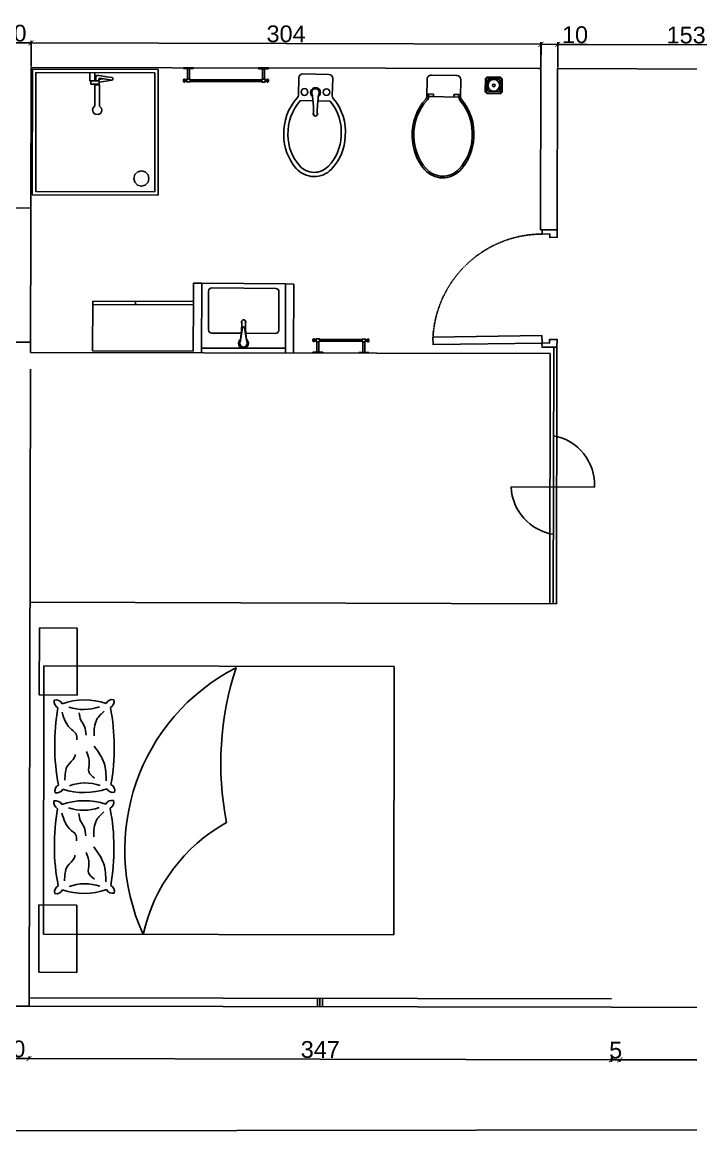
# Model space of a CAD drawing. Header units: millimetres. Extents: x 1116 to 6757, y -1736 to 5159.
# Drawn here: x 3165 to 3563, y 3823 to 4486 of the extents above; entities that cross this region are included whole.
import ezdxf

# ---------------------------------------------------------------- set-up
doc = ezdxf.new("R2010")
doc.units = ezdxf.units.MM
doc.linetypes.add('HIDDEN', pattern=[0.375, 0.25, -0.125])
for name, color, linetype in [('A-DOOR-FULL', 3, 'Continuous'), ('A-FURN', 9, 'Continuous'), ('A-GLAZ-FULL', 4, 'Continuous'), ('A-WALL-FULL-EXTR', 1, 'Continuous'), ('A-WALL-FULL-INTR', 2, 'Continuous'), ('QUOTE', 5, 'Continuous')]:
    doc.layers.add(name, color=color, linetype=linetype)
doc.styles.get("Standard").update_dxf_attribs({"font": 'arial.ttf'})
doc.dimstyles.new('ISO-25', dxfattribs={"dimtxt": 2.5, "dimasz": 2.5, "dimexe": 1.25, "dimexo": 0.625, "dimtad": 1, "dimtxsty": 'Standard', "dimcen": 2.5, "dimadec": 0, "dimazin": 0, "dimtfac": 1, "dimtmove": 0, "dimatfit": 3, "dimfxl": 1, "dimarcsym": 0})

# ---------------------------------------------------------------- blocks, each defined once
blk = doc.blocks.new('_ArchTick')
at = {"color": 0, "linetype": 'ByBlock', "const_width": 0.15}
blk.add_lwpolyline([(-0.5, -0.5), (0.5, 0.5)], dxfattribs=at)
blk = doc.blocks.new('*D4')
at = {"layer": 'Defpoints', "color": 0, "transparency": 16777216}
for p in [(3148.78, 3890.2), (4036.74, 3891.7), (4036.85, 3825.89)]:
    blk.add_point(p, dxfattribs=at)
at = {"layer": 'QUOTE', "color": 0, "lineweight": -2, "transparency": 16777216}
for p, q in [((3148.78, 3889.57), (3148.89, 3823.14)), ((4036.74, 3891.08), (4036.85, 3824.64)), ((3148.89, 3824.39), (4036.85, 3825.89))]:
    blk.add_line(p, q, dxfattribs=at)
at = {"layer": 'QUOTE', "color": 0, "lineweight": -2, "transparency": 16777216, "xscale": 3, "yscale": 3, "zscale": 3}
for p, rotation in [((3148.89, 3824.39), 180.0972276845525), ((4036.85, 3825.89), 0.09722768455243386)]:
    blk.add_blockref('_ArchTick', p, dxfattribs=dict(at, rotation=rotation))
at = {"layer": 'QUOTE', "color": 0, "transparency": 16777216, "insert": (3592.86, 3830.87), "char_height": 10, "attachment_point": 5, "rotation": 0.09723}
blk.add_mtext('888', dxfattribs=at)
blk = doc.blocks.new('*D5')
at = {"layer": 'Defpoints', "color": 0, "transparency": 16777216}
for p in [(3168.73, 3867.53), (3516.08, 3866.88), (3516.08, 3866.88)]:
    blk.add_point(p, dxfattribs=at)
at = {"layer": 'QUOTE', "color": 0, "lineweight": -2, "transparency": 16777216}
for p, q in [((3168.73, 3868.15), (3168.74, 3868.78)), ((3168.73, 3867.53), (3516.08, 3866.88)), ((3516.09, 3867.5), (3516.09, 3868.13))]:
    blk.add_line(p, q, dxfattribs=at)
at = {"layer": 'QUOTE', "color": 0, "lineweight": -2, "transparency": 16777216, "xscale": 3, "yscale": 3, "zscale": 3}
for p, rotation in [((3168.73, 3867.53), 179.8935206664113), ((3516.08, 3866.88), 359.8935206664113)]:
    blk.add_blockref('_ArchTick', p, dxfattribs=dict(at, rotation=rotation))
at = {"layer": 'QUOTE', "color": 0, "transparency": 16777216, "insert": (3342.42, 3872.94), "char_height": 10, "attachment_point": 5, "rotation": 359.89352}
blk.add_mtext('347', dxfattribs=at)
blk = doc.blocks.new('*D14')
at = {"layer": 'Defpoints', "color": 0, "transparency": 16777216}
for p in [(3148.73, 3867.56), (3148.73, 3867.56), (3168.73, 3867.53)]:
    blk.add_point(p, dxfattribs=at)
at = {"layer": 'QUOTE', "color": 0, "lineweight": -2, "transparency": 16777216}
for p, q in [((3148.73, 3868.19), (3148.74, 3868.81)), ((3168.73, 3867.53), (3148.73, 3867.56)), ((3168.73, 3868.15), (3168.74, 3868.78))]:
    blk.add_line(p, q, dxfattribs=at)
at = {"layer": 'QUOTE', "color": 0, "lineweight": -2, "transparency": 16777216, "xscale": 3, "yscale": 3, "zscale": 3}
for p, rotation in [((3148.73, 3867.56), 179.8865817669141), ((3168.73, 3867.53), 359.886581766914)]:
    blk.add_blockref('_ArchTick', p, dxfattribs=dict(at, rotation=rotation))
at = {"layer": 'QUOTE', "color": 0, "transparency": 16777216, "insert": (3158.74, 3873.28), "char_height": 10, "attachment_point": 5, "rotation": 359.88658}
blk.add_mtext('20', dxfattribs=at)
blk = doc.blocks.new('*D19')
at = {"layer": 'Defpoints', "color": 0, "transparency": 16777216}
for p in [(3516.08, 3866.88), (3521.08, 3866.87), (3521.08, 3866.87)]:
    blk.add_point(p, dxfattribs=at)
at = {"layer": 'QUOTE', "color": 0, "transparency": 16777216}
blk.add_line((3516.08, 3866.88), (3521.08, 3866.87), dxfattribs=at)
at = {"layer": 'QUOTE', "color": 0, "lineweight": -2, "transparency": 16777216}
for p, q in [((3516.08, 3866.25), (3516.08, 3865.63)), ((3521.08, 3866.25), (3521.08, 3865.62))]:
    blk.add_line(p, q, dxfattribs=at)
at = {"layer": 'QUOTE', "color": 0, "transparency": 16777216, "xscale": 3, "yscale": 3, "zscale": 3}
for p, rotation in [((3516.08, 3866.88), 179.8976223342894), ((3521.08, 3866.87), 359.8976223342894)]:
    blk.add_blockref('_ArchTick', p, dxfattribs=dict(at, rotation=rotation))
at = {"layer": 'QUOTE', "color": 0, "transparency": 16777216, "insert": (3518.59, 3872.58), "char_height": 10, "attachment_point": 5, "rotation": 359.89762}
blk.add_mtext('5', dxfattribs=at)
blk = doc.blocks.new('*D30')
at = {"layer": 'Defpoints', "color": 0, "transparency": 16777216}
for p in [(3521.08, 3866.87), (3635.62, 3866.68), (3635.62, 3866.64)]:
    blk.add_point(p, dxfattribs=at)
at = {"layer": 'QUOTE', "color": 0, "lineweight": -2, "transparency": 16777216}
for p, q in [((3521.08, 3866.83), (3635.62, 3866.64)), ((3521.08, 3866.25), (3521.08, 3865.58)), ((3635.62, 3866.06), (3635.62, 3865.39))]:
    blk.add_line(p, q, dxfattribs=at)
at = {"layer": 'QUOTE', "color": 0, "lineweight": -2, "transparency": 16777216, "xscale": 3, "yscale": 3, "zscale": 3}
for p, rotation in [((3521.08, 3866.83), 179.9062346471428), ((3635.62, 3866.64), 359.9062346471428)]:
    blk.add_blockref('_ArchTick', p, dxfattribs=dict(at, rotation=rotation))
at = {"layer": 'QUOTE', "color": 0, "transparency": 16777216, "insert": (3578.36, 3872.47), "char_height": 10, "attachment_point": 5, "rotation": 359.90623}
blk.add_mtext('115', dxfattribs=at)
blk = doc.blocks.new('*D31')
at = {"layer": 'Defpoints', "color": 0, "transparency": 16777216}
for p in [(3169.93, 4473.46), (3149.9, 4458.85), (3169.9, 4458.81)]:
    blk.add_point(p, dxfattribs=at)
at = {"layer": 'QUOTE', "color": 0, "lineweight": -2, "transparency": 16777216}
for p, q in [((3149.9, 4459.47), (3149.94, 4474.75)), ((3149.93, 4473.5), (3169.93, 4473.46)), ((3169.9, 4459.43), (3169.93, 4474.71))]:
    blk.add_line(p, q, dxfattribs=at)
at = {"layer": 'QUOTE', "color": 0, "lineweight": -2, "transparency": 16777216, "xscale": 3, "yscale": 3, "zscale": 3}
for p, rotation in [((3149.93, 4473.5), 179.8865817669141), ((3169.93, 4473.46), 359.886581766914)]:
    blk.add_blockref('_ArchTick', p, dxfattribs=dict(at, rotation=rotation))
at = {"layer": 'QUOTE', "color": 0, "transparency": 16777216, "insert": (3159.44, 4479.21), "char_height": 10, "attachment_point": 5, "rotation": 359.88658}
blk.add_mtext('20', dxfattribs=at)
blk = doc.blocks.new('*D32')
at = {"layer": 'Defpoints', "color": 0, "transparency": 16777216}
for p in [(3474.06, 4472.61), (3169.9, 4458.81), (3474.01, 4457.93)]:
    blk.add_point(p, dxfattribs=at)
at = {"layer": 'QUOTE', "color": 0, "lineweight": -2, "transparency": 16777216}
for p, q in [((3169.91, 4459.43), (3169.95, 4474.74)), ((3169.95, 4473.49), (3474.06, 4472.61)), ((3474.02, 4458.55), (3474.06, 4473.86))]:
    blk.add_line(p, q, dxfattribs=at)
at = {"layer": 'QUOTE', "color": 0, "lineweight": -2, "transparency": 16777216, "xscale": 3, "yscale": 3, "zscale": 3}
for p, rotation in [((3169.95, 4473.49), 179.8341394189402), ((3474.06, 4472.61), 359.8341394189401)]:
    blk.add_blockref('_ArchTick', p, dxfattribs=dict(at, rotation=rotation))
at = {"layer": 'QUOTE', "color": 0, "transparency": 16777216, "insert": (3322.02, 4478.79), "char_height": 10, "attachment_point": 5, "rotation": 359.83414}
blk.add_mtext('304', dxfattribs=at)
blk = doc.blocks.new('*D33')
at = {"layer": 'Defpoints', "color": 0, "transparency": 16777216}
for p in [(3484.03, 4472.59), (3474.02, 4458.2), (3484, 4458.18)]:
    blk.add_point(p, dxfattribs=at)
at = {"layer": 'QUOTE', "color": 0, "lineweight": -2, "transparency": 16777216}
for p, q in [((3474.02, 4458.83), (3474.05, 4473.86)), ((3474.05, 4472.61), (3484.03, 4472.59)), ((3484, 4458.8), (3484.04, 4473.84)), ((3484.03, 4472.59), (3501.63, 4472.55))]:
    blk.add_line(p, q, dxfattribs=at)
at = {"layer": 'QUOTE', "color": 0, "lineweight": -2, "transparency": 16777216, "xscale": 3, "yscale": 3, "zscale": 3}
for p, rotation in [((3474.05, 4472.61), 179.8630064048264), ((3484.03, 4472.59), 359.8630064048264)]:
    blk.add_blockref('_ArchTick', p, dxfattribs=dict(at, rotation=rotation))
at = {"layer": 'QUOTE', "color": 0, "transparency": 16777216, "insert": (3494.35, 4478.3), "char_height": 10, "attachment_point": 5, "rotation": 359.86301}
blk.add_mtext('10', dxfattribs=at)
blk = doc.blocks.new('*D34')
at = {"layer": 'Defpoints', "color": 0, "transparency": 16777216}
for p in [(3637.2, 4472.06), (3484, 4458.18), (3637.15, 4457.64)]:
    blk.add_point(p, dxfattribs=at)
at = {"layer": 'QUOTE', "color": 0, "lineweight": -2, "transparency": 16777216}
for p, q in [((3484, 4458.8), (3484.05, 4473.85)), ((3484.05, 4472.6), (3637.2, 4472.06)), ((3637.15, 4458.26), (3637.2, 4473.31))]:
    blk.add_line(p, q, dxfattribs=at)
at = {"layer": 'QUOTE', "color": 0, "lineweight": -2, "transparency": 16777216, "xscale": 3, "yscale": 3, "zscale": 3}
for p, rotation in [((3484.05, 4472.6), 179.7977487236285), ((3637.2, 4472.06), 359.7977487236285)]:
    blk.add_blockref('_ArchTick', p, dxfattribs=dict(at, rotation=rotation))
at = {"layer": 'QUOTE', "color": 0, "transparency": 16777216, "insert": (3560.64, 4478.06), "char_height": 10, "attachment_point": 5, "rotation": 359.79775}
blk.add_mtext('153', dxfattribs=at)

msp = doc.modelspace()

# ---------------------------------------------------------------- linework, layer by layer
at = {"layer": 'A-DOOR-FULL'}
for points in [[(3474.729, 4359.405), (3474.692, 4361.905), (3483.692, 4362.036), (3483.757, 4357.536), (3479.257, 4357.471), (3479.228, 4359.47), (3474.729, 4359.405)], [(3409.622, 4297.97), (3474.615, 4298.914), (3474.68, 4294.414), (3409.687, 4293.471), (3409.622, 4297.97)], [(3474.641, 4294.414), (3474.677, 4291.914), (3483.6, 4292.044), (3483.611, 4296.544), (3479.111, 4296.479), (3479.14, 4294.479), (3474.641, 4294.414)]]:
    msp.add_lwpolyline(points, dxfattribs=at)
at = {"layer": 'A-DOOR-FULL', "linetype": 'HIDDEN'}
msp.add_arc((3474.779, 4294.135), 65.27, 90.044307, 176.631177, dxfattribs=at)
at = {"layer": 'A-FURN'}
for p, q in [((3260.793, 4458.118), (3260.793, 4458.625)), ((3260.793, 4458.625), (3266.707, 4458.617)), ((3266.707, 4458.11), (3260.793, 4458.118)), ((3263.158, 4458.115), (3263.15, 4451.854)), ((3264.341, 4458.113), (3264.333, 4451.853)), ((3266.707, 4458.617), (3266.707, 4458.11)), ((3305.572, 4458.565), (3305.571, 4458.059)), ((3305.571, 4458.059), (3311.485, 4458.051)), ((3311.486, 4458.558), (3305.572, 4458.565)), ((3307.937, 4458.055), (3307.928, 4451.795)), ((3309.119, 4458.054), (3309.111, 4451.793)), ((3311.485, 4458.051), (3311.486, 4458.558)), ((3205.024, 4455.767), (3205.014, 4450.767)), ((3205.014, 4450.767), (3208.014, 4450.761)), ((3205.514, 4450.766), (3205.51, 4448.766)), ((3208.014, 4450.761), (3208.024, 4455.761)), ((3210.514, 4450.756), (3208.014, 4450.761)), ((3208.103, 4451.522), (3208.016, 4451.588)), ((3208.315, 4451.479), (3208.103, 4451.522)), ((3208.55, 4451.52), (3208.315, 4451.479)), ((3208.55, 4451.871), (3208.548, 4450.76)), ((3208.55, 4451.871), (3208.553, 4453.197)), ((3208.553, 4453.197), (3208.675, 4453.661)), ((3208.675, 4453.661), (3209.033, 4453.975)), ((3209.033, 4453.975), (3209.426, 4454.052)), ((3209.426, 4454.052), (3210.274, 4453.936)), ((3210.25, 4451.505), (3210.248, 4450.756)), ((3210.372, 4451.968), (3210.25, 4451.505)), ((3210.274, 4453.936), (3211.643, 4453.733)), ((3213.011, 4452.08), (3210.305, 4451.714)), ((3210.729, 4452.282), (3210.372, 4451.968)), ((3210.51, 4448.756), (3210.514, 4450.756)), ((3218.244, 4451.287), (3210.513, 4450.069)), ((3211.122, 4452.36), (3210.729, 4452.282)), ((3211.122, 4452.36), (3218.132, 4451.32)), ((3211.643, 4453.733), (3214.919, 4453.247)), ((3214.919, 4453.247), (3218.197, 4452.761)), ((3218.197, 4452.761), (3218.516, 4452.641)), ((3218.245, 4451.289), (3218.244, 4451.287)), ((3218.582, 4451.488), (3218.245, 4451.289)), ((3218.516, 4452.641), (3218.747, 4452.369)), ((3218.774, 4451.75), (3218.582, 4451.488)), ((3218.747, 4452.369), (3218.817, 4452.05)), ((3218.817, 4452.05), (3218.774, 4451.75)), ((3260.784, 4451.608), (3260.782, 4450.425)), ((3260.953, 4451.608), (3260.784, 4451.608)), ((3260.953, 4451.608), (3260.951, 4450.425)), ((3261.629, 4451.607), (3261.627, 4450.424)), ((3261.627, 4450.424), (3261.796, 4450.424)), ((3261.798, 4451.607), (3261.629, 4451.607)), ((3261.798, 4451.607), (3261.796, 4450.424)), ((3262.305, 4451.606), (3262.303, 4450.423)), ((3262.303, 4450.423), (3262.726, 4450.423)), ((3262.727, 4451.606), (3262.305, 4451.606)), ((3262.726, 4450.423), (3262.725, 4450.174)), ((3262.725, 4450.174), (3264.753, 4450.171)), ((3262.727, 4451.606), (3262.726, 4450.423)), ((3262.728, 4451.855), (3262.727, 4451.606)), ((3264.755, 4451.852), (3262.728, 4451.855)), ((3264.753, 4450.42), (3264.755, 4451.603)), ((3264.753, 4450.171), (3264.753, 4450.42)), ((3264.753, 4450.42), (3264.922, 4450.42)), ((3264.755, 4451.603), (3264.755, 4451.852)), ((3264.924, 4451.603), (3264.755, 4451.603)), ((3264.924, 4451.518), (3264.922, 4450.504)), ((3264.922, 4450.42), (3264.922, 4450.504)), ((3264.922, 4450.504), (3307.335, 4450.448)), ((3264.924, 4451.518), (3264.924, 4451.603)), ((3307.336, 4451.462), (3264.924, 4451.518)), ((3307.336, 4451.462), (3307.335, 4450.448)), ((3307.335, 4450.448), (3307.335, 4450.364)), ((3307.335, 4450.364), (3307.504, 4450.363)), ((3307.337, 4451.546), (3307.336, 4451.462)), ((3307.506, 4451.546), (3307.337, 4451.546)), ((3307.504, 4450.363), (3307.506, 4451.546)), ((3307.504, 4450.363), (3307.504, 4450.114)), ((3307.504, 4450.114), (3309.531, 4450.111)), ((3309.534, 4451.793), (3307.506, 4451.795)), ((3307.506, 4451.795), (3307.506, 4451.546)), ((3309.531, 4450.111), (3309.532, 4450.361)), ((3309.533, 4451.544), (3309.532, 4450.361)), ((3309.532, 4450.361), (3309.954, 4450.36)), ((3309.533, 4451.544), (3309.534, 4451.793)), ((3309.956, 4451.543), (3309.533, 4451.544)), ((3309.956, 4451.543), (3309.954, 4450.36)), ((3310.463, 4451.542), (3310.461, 4450.359)), ((3310.461, 4450.359), (3310.63, 4450.359)), ((3310.632, 4451.542), (3310.463, 4451.542)), ((3310.632, 4451.542), (3310.63, 4450.359)), ((3311.307, 4451.541), (3311.306, 4450.358)), ((3311.306, 4450.358), (3311.475, 4450.358)), ((3311.476, 4451.541), (3311.307, 4451.541)), ((3311.475, 4450.358), (3311.476, 4451.541)), ((3329.462, 4442.347), (3329.689, 4452.68)), ((3332.109, 4454.996), (3347.5, 4454.657)), ((3349.816, 4452.237), (3349.588, 4441.904)), ((3406.181, 4451.873), (3405.997, 4441.539)), ((3409.183, 4454.188), (3408.591, 4454.199)), ((3423.391, 4453.936), (3409.183, 4454.188)), ((3423.983, 4453.926), (3423.391, 4453.936)), ((3426.126, 4441.181), (3426.309, 4451.515)), ((3440.84, 4444.214), (3440.982, 4452.213)), ((3440.982, 4452.213), (3442, 4453.195)), ((3441.344, 4444.412), (3441.479, 4451.997)), ((3441.479, 4451.997), (3442.198, 4452.691)), ((3442, 4453.195), (3449.999, 4453.053)), ((3442.198, 4452.691), (3449.783, 4452.556)), ((3442.351, 4444.808), (3442.471, 4451.565)), ((3442.471, 4451.565), (3442.594, 4451.684)), ((3442.594, 4451.684), (3449.351, 4451.564)), ((3449.47, 4451.44), (3449.35, 4444.684)), ((3449.351, 4451.564), (3449.47, 4451.44)), ((3449.783, 4452.556), (3450.477, 4451.837)), ((3449.999, 4453.053), (3450.981, 4452.035)), ((3450.477, 4451.837), (3450.342, 4444.252)), ((3450.981, 4452.035), (3450.839, 4444.036)), ((3205.51, 4448.766), (3207.51, 4448.762)), ((3207.51, 4448.762), (3210.51, 4448.756)), ((3207.985, 4435.761), (3208.008, 4447.74)), ((3208.009, 4448.543), (3208.008, 4447.74)), ((3210.81, 4448.538), (3208.009, 4448.543)), ((3208.536, 4448.542), (3208.544, 4448.548)), ((3208.544, 4448.76), (3208.544, 4448.542)), ((3210.244, 4448.756), (3210.244, 4448.539)), ((3210.81, 4448.538), (3210.785, 4435.755)), ((3406.997, 4441.521), (3407.024, 4443.021)), ((3407.024, 4443.021), (3410.023, 4442.968)), ((3409.997, 4441.468), (3410.023, 4442.968)), ((3422.126, 4441.252), (3422.153, 4442.752)), ((3422.153, 4442.752), (3425.153, 4442.699)), ((3425.126, 4441.199), (3425.153, 4442.699)), ((3441.822, 4443.196), (3440.84, 4444.214)), ((3442.038, 4443.692), (3441.344, 4444.412)), ((3449.821, 4443.054), (3441.822, 4443.196)), ((3449.623, 4443.558), (3442.038, 4443.692)), ((3442.47, 4444.685), (3442.351, 4444.808)), ((3449.226, 4444.565), (3442.47, 4444.685)), ((3449.35, 4444.684), (3449.226, 4444.565)), ((3450.342, 4444.252), (3449.623, 4443.558)), ((3450.839, 4444.036), (3449.821, 4443.054)), ((3405.997, 4441.539), (3426.126, 4441.181)), ((3406.997, 4441.521), (3409.997, 4441.468)), ((3206.597, 4433.715), (3207.172, 4435.145)), ((3206.964, 4432.014), (3206.597, 4433.715)), ((3208.24, 4430.85), (3206.964, 4432.014)), ((3207.172, 4435.145), (3207.985, 4435.761)), ((3209.956, 4430.695), (3208.24, 4430.85)), ((3211.32, 4431.399), (3209.956, 4430.695)), ((3210.785, 4435.755), (3211.831, 4434.58)), ((3212.097, 4432.913), (3211.32, 4431.399)), ((3211.831, 4434.58), (3212.097, 4432.913)), ((3233.504, 4396.546), (3231.81, 4394.86)), ((3235.785, 4397.091), (3233.504, 4396.546)), ((3237.947, 4396.537), (3235.785, 4397.091)), ((3238.776, 4395.743), (3237.947, 4396.537)), ((3231.81, 4394.86), (3231.216, 4392.582)), ((3231.216, 4392.582), (3231.801, 4390.302)), ((3231.801, 4390.302), (3233.488, 4388.609)), ((3237.97, 4388.6), (3239.704, 4390.286)), ((3238.776, 4395.743), (3239.729, 4394.668)), ((3239.704, 4390.286), (3240.259, 4392.603)), ((3240.259, 4392.603), (3239.729, 4394.668)), ((3233.488, 4388.609), (3235.689, 4388.094)), ((3235.689, 4388.094), (3237.97, 4388.6)), ((3271.603, 4288.719), (3271.759, 4330.14)), ((3271.759, 4330.14), (3321.756, 4329.717)), ((3275.729, 4302.301), (3275.815, 4325.3)), ((3277.823, 4327.293), (3315.808, 4326.948)), ((3317.792, 4324.931), (3317.729, 4302.143)), ((3321.756, 4329.717), (3321.579, 4288.504)), ((3295.271, 4300.249), (3277.721, 4300.293)), ((3315.721, 4300.15), (3298.027, 4300.239)), ((3338.067, 4295.488), (3338.073, 4296.671)), ((3338.073, 4296.671), (3338.242, 4296.67)), ((3338.236, 4295.487), (3338.242, 4296.67)), ((3338.912, 4295.483), (3338.918, 4296.666)), ((3338.918, 4296.666), (3339.087, 4296.665)), ((3339.081, 4295.483), (3339.087, 4296.665)), ((3339.588, 4295.48), (3339.594, 4296.663)), ((3339.594, 4296.663), (3340.016, 4296.66)), ((3340.01, 4295.477), (3340.016, 4296.66)), ((3340.016, 4296.66), (3340.018, 4296.909)), ((3340.018, 4296.909), (3342.046, 4296.898)), ((3342.046, 4296.898), (3342.044, 4296.649)), ((3369.41, 4296.809), (3367.382, 4296.812)), ((3367.382, 4296.812), (3367.382, 4296.562)), ((3369.409, 4296.56), (3369.41, 4296.809)), ((3271.602, 4291.458), (3321.611, 4291.271)), ((3338.236, 4295.487), (3338.067, 4295.488)), ((3339.081, 4295.483), (3338.912, 4295.483)), ((3340.01, 4295.477), (3339.588, 4295.48)), ((3340.009, 4295.228), (3340.01, 4295.477)), ((3342.036, 4295.217), (3340.009, 4295.228)), ((3340.397, 4288.965), (3340.431, 4295.226)), ((3341.579, 4288.959), (3341.614, 4295.219)), ((3342.038, 4295.466), (3342.036, 4295.217)), ((3342.044, 4296.649), (3342.038, 4295.466)), ((3342.207, 4295.465), (3342.038, 4295.466)), ((3342.044, 4296.649), (3342.213, 4296.648)), ((3342.207, 4295.55), (3342.213, 4296.564)), ((3342.207, 4295.55), (3342.207, 4295.465)), ((3342.213, 4296.648), (3342.213, 4296.564)), ((3367.211, 4295.464), (3367.212, 4296.478)), ((3367.211, 4295.464), (3367.211, 4295.38)), ((3367.211, 4295.38), (3367.38, 4295.38)), ((3367.213, 4296.563), (3367.212, 4296.478)), ((3367.382, 4296.562), (3367.213, 4296.563)), ((3367.382, 4296.562), (3367.38, 4295.38)), ((3367.38, 4295.38), (3367.38, 4295.13)), ((3367.38, 4295.13), (3369.407, 4295.128)), ((3367.794, 4288.869), (3367.802, 4295.13)), ((3368.977, 4288.868), (3368.985, 4295.128)), ((3369.407, 4295.128), (3369.408, 4295.377)), ((3369.408, 4295.377), (3369.409, 4296.56)), ((3369.408, 4295.377), (3369.83, 4295.376)), ((3369.832, 4296.559), (3369.409, 4296.56)), ((3369.83, 4295.376), (3369.832, 4296.559)), ((3370.337, 4295.376), (3370.339, 4296.559)), ((3370.337, 4295.376), (3370.506, 4295.375)), ((3370.508, 4296.558), (3370.339, 4296.559)), ((3370.506, 4295.375), (3370.508, 4296.558)), ((3371.182, 4295.375), (3371.183, 4296.557)), ((3371.182, 4295.375), (3371.351, 4295.374)), ((3371.352, 4296.557), (3371.183, 4296.557)), ((3371.351, 4295.374), (3371.352, 4296.557)), ((3338.031, 4288.978), (3338.028, 4288.472)), ((3343.945, 4288.946), (3338.031, 4288.978)), ((3343.942, 4288.439), (3343.945, 4288.946)), ((3365.428, 4288.872), (3371.342, 4288.865)), ((3365.428, 4288.417), (3365.428, 4288.872)), ((3371.342, 4288.865), (3371.342, 4288.406)), ((3177.245, 3941.819), (3177.476, 4101.819)), ((3177.476, 4101.812), (3386.475, 4101.424)), ((3386.245, 3941.424), (3386.475, 4101.424)), ((3386.245, 3941.424), (3177.245, 3941.812))]:
    msp.add_line(p, q, dxfattribs=at)
at = {"layer": 'A-FURN', "ltscale": 0.1}
for p, q in [((3337.577, 4442.81), (3337.817, 4442.046)), ((3338.054, 4438.936), (3330.673, 4439.099)), ((3348.235, 4438.712), (3341.014, 4438.871)), ((3266.811, 4330.156), (3266.718, 4319.173)), ((3271.811, 4330.139), (3266.811, 4330.156)), ((3321.704, 4329.686), (3326.703, 4329.612)), ((3326.703, 4329.612), (3326.537, 4288.494)), ((3206.617, 4289.711), (3206.718, 4319.378)), ((3206.711, 4317.378), (3266.711, 4317.173)), ((3206.718, 4319.378), (3266.718, 4319.173)), ((3232.156, 4317.291), (3232.163, 4319.291)), ((3266.718, 4319.173), (3266.616, 4289.506)), ((3298.604, 4295.325), (3298.363, 4296.089)), ((3367.211, 4295.464), (3342.207, 4295.602)), ((3367.212, 4296.478), (3342.212, 4296.511)), ((3206.617, 4289.711), (3266.616, 4289.506)), ((3456.242, 4208.546), (3506.008, 4208.43)), ((3174.89, 4124.47), (3174.833, 4084.47)), ((3197.481, 4124.294), (3174.89, 4124.47)), ((3197.423, 4084.295), (3197.481, 4124.294)), ((3174.833, 4084.47), (3197.423, 4084.295)), ((3174.652, 3959.199), (3174.594, 3919.199)), ((3197.242, 3959.023), (3174.652, 3959.199)), ((3197.185, 3919.023), (3197.242, 3959.023)), ((3174.594, 3919.199), (3197.185, 3919.023))]:
    msp.add_line(p, q, dxfattribs=at)
at = {"layer": 'A-FURN', "ltscale": 4}
for p, q in [((3341.422, 4442.513), (3341.433, 4442.54)), ((3341.433, 4442.54), (3341.445, 4442.568)), ((3341.445, 4442.568), (3341.457, 4442.595)), ((3341.457, 4442.595), (3341.469, 4442.623)), ((3341.469, 4442.623), (3341.48, 4442.65)), ((3341.48, 4442.65), (3341.492, 4442.677)), ((3341.492, 4442.677), (3341.503, 4442.704)), ((3341.503, 4442.704), (3341.514, 4442.731)), ((3341.514, 4442.731), (3341.525, 4442.759)), ((3341.525, 4442.759), (3341.536, 4442.786)), ((3337.826, 4441.978), (3337.817, 4442.046)), ((3337.834, 4441.911), (3337.826, 4441.978)), ((3337.839, 4441.843), (3337.834, 4441.911)), ((3337.844, 4441.775), (3337.839, 4441.843)), ((3337.847, 4441.707), (3337.844, 4441.775)), ((3337.849, 4441.639), (3337.847, 4441.707)), ((3337.85, 4441.571), (3337.849, 4441.639)), ((3337.849, 4441.231), (3337.85, 4441.299)), ((3337.849, 4441.162), (3337.849, 4441.231)), ((3337.85, 4441.094), (3337.849, 4441.162)), ((3337.85, 4441.503), (3337.85, 4441.571)), ((3337.85, 4441.435), (3337.85, 4441.503)), ((3337.85, 4441.367), (3337.85, 4441.435)), ((3337.85, 4441.299), (3337.85, 4441.367)), ((3337.851, 4441.026), (3337.85, 4441.094)), ((3337.853, 4440.958), (3337.851, 4441.026)), ((3337.856, 4440.889), (3337.853, 4440.958)), ((3337.859, 4440.822), (3337.856, 4440.889)), ((3337.864, 4440.755), (3337.859, 4440.822)), ((3337.869, 4440.688), (3337.864, 4440.755)), ((3337.875, 4440.621), (3337.869, 4440.688)), ((3337.882, 4440.554), (3337.875, 4440.621)), ((3337.888, 4440.487), (3337.882, 4440.554)), ((3337.896, 4440.42), (3337.888, 4440.487)), ((3337.903, 4440.353), (3337.896, 4440.42)), ((3337.911, 4440.286), (3337.903, 4440.353)), ((3337.919, 4440.219), (3337.911, 4440.286)), ((3337.927, 4440.152), (3337.919, 4440.219)), ((3337.936, 4440.085), (3337.927, 4440.152)), ((3337.944, 4440.018), (3337.936, 4440.085)), ((3337.952, 4439.951), (3337.944, 4440.018)), ((3337.96, 4439.884), (3337.952, 4439.951)), ((3337.968, 4439.817), (3337.96, 4439.884)), ((3337.976, 4439.75), (3337.968, 4439.817)), ((3337.983, 4439.683), (3337.976, 4439.75)), ((3337.99, 4439.616), (3337.983, 4439.683)), ((3337.996, 4439.549), (3337.99, 4439.616)), ((3338.022, 4439.273), (3337.996, 4439.549)), ((3338.048, 4438.998), (3338.022, 4439.273)), ((3338.075, 4438.722), (3338.048, 4438.998)), ((3338.101, 4438.447), (3338.075, 4438.722)), ((3338.127, 4438.172), (3338.101, 4438.447)), ((3338.153, 4437.896), (3338.127, 4438.172)), ((3338.179, 4437.621), (3338.153, 4437.896)), ((3338.204, 4437.346), (3338.179, 4437.621)), ((3338.228, 4437.07), (3338.204, 4437.346)), ((3338.251, 4436.795), (3338.228, 4437.07)), ((3338.274, 4436.519), (3338.251, 4436.795)), ((3338.295, 4436.244), (3338.274, 4436.519)), ((3338.315, 4435.968), (3338.295, 4436.244)), ((3338.333, 4435.692), (3338.315, 4435.968)), ((3340.714, 4435.626), (3340.734, 4435.908)), ((3340.734, 4435.908), (3340.755, 4436.191)), ((3340.755, 4436.191), (3340.778, 4436.474)), ((3340.778, 4436.474), (3340.802, 4436.757)), ((3340.802, 4436.757), (3340.827, 4437.039)), ((3340.827, 4437.039), (3340.853, 4437.322)), ((3340.853, 4437.322), (3340.881, 4437.604)), ((3340.881, 4437.604), (3340.909, 4437.886)), ((3340.909, 4437.886), (3340.938, 4438.169)), ((3340.938, 4438.169), (3340.968, 4438.451)), ((3340.968, 4438.451), (3340.999, 4438.733)), ((3340.999, 4438.733), (3341.03, 4439.014)), ((3341.03, 4439.014), (3341.061, 4439.296)), ((3341.061, 4439.296), (3341.093, 4439.578)), ((3341.093, 4439.578), (3341.126, 4439.859)), ((3341.126, 4439.859), (3341.221, 4440.693)), ((3341.221, 4440.693), (3341.242, 4440.877)), ((3341.242, 4440.877), (3341.246, 4440.944)), ((3341.246, 4440.944), (3341.248, 4441.012)), ((3341.248, 4441.012), (3341.25, 4441.08)), ((3341.25, 4441.421), (3341.251, 4441.49)), ((3341.251, 4441.353), (3341.25, 4441.421)), ((3341.25, 4441.148), (3341.251, 4441.216)), ((3341.25, 4441.08), (3341.25, 4441.148)), ((3341.251, 4441.558), (3341.253, 4441.626)), ((3341.251, 4441.49), (3341.251, 4441.558)), ((3341.251, 4441.285), (3341.251, 4441.353)), ((3341.251, 4441.216), (3341.251, 4441.285)), ((3341.253, 4441.626), (3341.255, 4441.694)), ((3341.255, 4441.694), (3341.258, 4441.762)), ((3341.258, 4441.762), (3341.262, 4441.83)), ((3341.262, 4441.83), (3341.268, 4441.898)), ((3341.268, 4441.898), (3341.275, 4441.966)), ((3341.275, 4441.966), (3341.284, 4442.033)), ((3341.284, 4442.033), (3341.295, 4442.101)), ((3341.295, 4442.101), (3341.309, 4442.168)), ((3341.309, 4442.168), (3341.324, 4442.235)), ((3341.324, 4442.235), (3341.332, 4442.263)), ((3341.332, 4442.263), (3341.34, 4442.291)), ((3341.34, 4442.291), (3341.348, 4442.319)), ((3341.348, 4442.319), (3341.358, 4442.346)), ((3341.358, 4442.346), (3341.367, 4442.374)), ((3341.367, 4442.374), (3341.378, 4442.402)), ((3341.378, 4442.402), (3341.388, 4442.43)), ((3341.388, 4442.43), (3341.399, 4442.457)), ((3341.399, 4442.457), (3341.41, 4442.485)), ((3341.41, 4442.485), (3341.422, 4442.513)), ((3338.35, 4435.416), (3338.333, 4435.692)), ((3338.365, 4435.14), (3338.35, 4435.416)), ((3338.379, 4434.864), (3338.365, 4435.14)), ((3338.39, 4434.587), (3338.379, 4434.864)), ((3338.399, 4434.311), (3338.39, 4434.587)), ((3338.405, 4434.034), (3338.399, 4434.311)), ((3338.407, 4433.943), (3338.405, 4434.034)), ((3338.409, 4433.853), (3338.407, 4433.943)), ((3338.41, 4433.762), (3338.409, 4433.853)), ((3338.412, 4433.671), (3338.41, 4433.762)), ((3338.414, 4433.581), (3338.412, 4433.671)), ((3338.413, 4431.563), (3338.414, 4431.618)), ((3338.413, 4431.507), (3338.413, 4431.563)), ((3338.413, 4431.452), (3338.413, 4431.507)), ((3338.413, 4431.397), (3338.413, 4431.452)), ((3338.415, 4431.342), (3338.413, 4431.397)), ((3338.415, 4433.49), (3338.414, 4433.581)), ((3338.414, 4431.618), (3338.416, 4431.674)), ((3338.417, 4433.4), (3338.415, 4433.49)), ((3338.417, 4431.288), (3338.415, 4431.342)), ((3338.416, 4431.674), (3338.417, 4431.73)), ((3338.418, 4433.309), (3338.417, 4433.4)), ((3338.417, 4431.73), (3338.419, 4431.785)), ((3338.419, 4431.234), (3338.417, 4431.288)), ((3338.42, 4433.218), (3338.418, 4433.309)), ((3338.419, 4431.785), (3338.421, 4431.841)), ((3338.423, 4431.181), (3338.419, 4431.234)), ((3338.421, 4433.128), (3338.42, 4433.218)), ((3338.422, 4433.037), (3338.421, 4433.128)), ((3338.421, 4431.841), (3338.423, 4431.896)), ((3338.424, 4432.947), (3338.422, 4433.037)), ((3338.423, 4431.896), (3338.424, 4431.952)), ((3338.428, 4431.129), (3338.423, 4431.181)), ((3338.425, 4432.856), (3338.424, 4432.947)), ((3338.424, 4431.952), (3338.426, 4432.006)), ((3338.426, 4432.765), (3338.425, 4432.856)), ((3338.427, 4432.675), (3338.426, 4432.765)), ((3338.426, 4432.006), (3338.427, 4432.061)), ((3338.427, 4432.584), (3338.427, 4432.675)), ((3338.428, 4432.493), (3338.427, 4432.584)), ((3338.427, 4432.061), (3338.428, 4432.115)), ((3338.429, 4432.403), (3338.428, 4432.493)), ((3338.428, 4432.115), (3338.429, 4432.169)), ((3338.432, 4431.097), (3338.428, 4431.129)), ((3338.429, 4432.312), (3338.429, 4432.403)), ((3338.429, 4432.222), (3338.429, 4432.312)), ((3338.429, 4432.169), (3338.429, 4432.222)), ((3338.436, 4431.065), (3338.432, 4431.097)), ((3338.441, 4431.034), (3338.436, 4431.065)), ((3338.446, 4431.002), (3338.441, 4431.034)), ((3338.452, 4430.97), (3338.446, 4431.002)), ((3338.458, 4430.939), (3338.452, 4430.97)), ((3338.465, 4430.907), (3338.458, 4430.939)), ((3338.472, 4430.875), (3338.465, 4430.907)), ((3338.479, 4430.844), (3338.472, 4430.875)), ((3338.486, 4430.812), (3338.479, 4430.844)), ((3338.494, 4430.781), (3338.486, 4430.812)), ((3338.502, 4430.749), (3338.494, 4430.781)), ((3338.51, 4430.718), (3338.502, 4430.749)), ((3338.517, 4430.686), (3338.51, 4430.718)), ((3338.525, 4430.655), (3338.517, 4430.686)), ((3338.533, 4430.623), (3338.525, 4430.655)), ((3338.54, 4430.592), (3338.533, 4430.623)), ((3338.548, 4430.561), (3338.54, 4430.592)), ((3338.555, 4430.529), (3338.548, 4430.561)), ((3338.561, 4430.498), (3338.555, 4430.529)), ((3340.445, 4430.491), (3340.452, 4430.522)), ((3340.452, 4430.522), (3340.46, 4430.553)), ((3340.46, 4430.553), (3340.468, 4430.584)), ((3340.468, 4430.584), (3340.476, 4430.616)), ((3340.476, 4430.616), (3340.485, 4430.647)), ((3340.485, 4430.647), (3340.493, 4430.678)), ((3340.493, 4430.678), (3340.502, 4430.71)), ((3340.502, 4430.71), (3340.511, 4430.741)), ((3340.511, 4430.741), (3340.519, 4430.773)), ((3340.519, 4430.773), (3340.527, 4430.804)), ((3340.527, 4430.804), (3340.536, 4430.836)), ((3340.536, 4430.836), (3340.543, 4430.867)), ((3340.543, 4430.867), (3340.551, 4430.899)), ((3340.551, 4430.899), (3340.558, 4430.931)), ((3340.558, 4430.931), (3340.565, 4430.962)), ((3340.565, 4430.962), (3340.572, 4430.994)), ((3340.572, 4430.994), (3340.578, 4431.026)), ((3340.578, 4431.026), (3340.583, 4431.057)), ((3340.583, 4431.057), (3340.588, 4431.089)), ((3340.588, 4431.089), (3340.592, 4431.12)), ((3340.592, 4431.12), (3340.597, 4431.173)), ((3340.597, 4431.173), (3340.602, 4431.226)), ((3340.599, 4432.213), (3340.6, 4432.313)), ((3340.599, 4432.16), (3340.599, 4432.213)), ((3340.599, 4432.107), (3340.599, 4432.16)), ((3340.6, 4432.053), (3340.599, 4432.107)), ((3340.6, 4432.313), (3340.601, 4432.413)), ((3340.601, 4431.999), (3340.6, 4432.053)), ((3340.601, 4432.413), (3340.603, 4432.513)), ((3340.602, 4431.944), (3340.601, 4431.999)), ((3340.604, 4431.888), (3340.602, 4431.944)), ((3340.602, 4431.226), (3340.605, 4431.279)), ((3340.603, 4432.513), (3340.604, 4432.613)), ((3340.604, 4432.613), (3340.605, 4432.713)), ((3340.605, 4431.833), (3340.604, 4431.888)), ((3340.605, 4432.713), (3340.607, 4432.812)), ((3340.607, 4431.777), (3340.605, 4431.833)), ((3340.605, 4431.279), (3340.608, 4431.333)), ((3340.607, 4432.812), (3340.609, 4432.912)), ((3340.608, 4431.721), (3340.607, 4431.777)), ((3340.609, 4431.666), (3340.608, 4431.721)), ((3340.608, 4431.333), (3340.61, 4431.388)), ((3340.609, 4432.912), (3340.611, 4433.012)), ((3340.61, 4431.61), (3340.609, 4431.666)), ((3340.611, 4431.554), (3340.61, 4431.61)), ((3340.61, 4431.388), (3340.611, 4431.443)), ((3340.611, 4433.012), (3340.613, 4433.112)), ((3340.611, 4431.498), (3340.611, 4431.554)), ((3340.611, 4431.443), (3340.611, 4431.498)), ((3340.613, 4433.112), (3340.615, 4433.212)), ((3340.615, 4433.212), (3340.617, 4433.312)), ((3340.617, 4433.312), (3340.619, 4433.412)), ((3340.619, 4433.412), (3340.622, 4433.511)), ((3340.622, 4433.511), (3340.624, 4433.611)), ((3340.624, 4433.611), (3340.627, 4433.711)), ((3340.627, 4433.711), (3340.63, 4433.811)), ((3340.63, 4433.811), (3340.633, 4433.911)), ((3340.633, 4433.911), (3340.636, 4434.011)), ((3340.636, 4434.011), (3340.639, 4434.11)), ((3340.639, 4434.11), (3340.642, 4434.21)), ((3340.642, 4434.21), (3340.653, 4434.493)), ((3340.653, 4434.493), (3340.665, 4434.777)), ((3340.665, 4434.777), (3340.68, 4435.06)), ((3340.68, 4435.06), (3340.696, 4435.343)), ((3340.696, 4435.343), (3340.714, 4435.626))]:
    msp.add_line(p, q, dxfattribs=at)
at = {"layer": 'A-FURN'}
msp.add_lwpolyline([(3245.826, 4457.686), (3245.677, 4382.686), (3170.677, 4382.835), (3170.826, 4457.834), (3245.826, 4457.686)], dxfattribs=at)
msp.add_lwpolyline([(3243.822, 4455.69), (3243.681, 4384.69), (3172.681, 4384.831), (3172.822, 4455.83)], close=True, dxfattribs=at)
at = {"layer": 'A-FURN', "ltscale": 4}
for points in [[(3297.619, 4307.637), (3297.625, 4307.606), (3297.633, 4307.575), (3297.64, 4307.543), (3297.647, 4307.512), (3297.655, 4307.481), (3297.663, 4307.449), (3297.671, 4307.418), (3297.678, 4307.386), (3297.686, 4307.355), (3297.694, 4307.323), (3297.701, 4307.291), (3297.708, 4307.26), (3297.715, 4307.228), (3297.722, 4307.196), (3297.728, 4307.165), (3297.734, 4307.133), (3297.739, 4307.101), (3297.744, 4307.07), (3297.748, 4307.038), (3297.752, 4307.007), (3297.757, 4306.954), (3297.761, 4306.901), (3297.764, 4306.847), (3297.766, 4306.793), (3297.767, 4306.738), (3297.767, 4306.683), (3297.767, 4306.628), (3297.767, 4306.572), (3297.766, 4306.517), (3297.765, 4306.461), (3297.763, 4306.405), (3297.761, 4306.35), (3297.759, 4306.294), (3297.758, 4306.239), (3297.756, 4306.183), (3297.754, 4306.129), (3297.753, 4306.074), (3297.752, 4306.02), (3297.751, 4305.967), (3297.751, 4305.914), (3297.751, 4305.823), (3297.752, 4305.732), (3297.752, 4305.642), (3297.753, 4305.551), (3297.754, 4305.46), (3297.754, 4305.37), (3297.755, 4305.279), (3297.757, 4305.189), (3297.758, 4305.098), (3297.759, 4305.007), (3297.76, 4304.917), (3297.762, 4304.826), (3297.763, 4304.736), (3297.765, 4304.645), (3297.766, 4304.554), (3297.768, 4304.464), (3297.77, 4304.373), (3297.771, 4304.282), (3297.773, 4304.192), (3297.775, 4304.101), (3297.781, 4303.824), (3297.79, 4303.548), (3297.802, 4303.271), (3297.815, 4302.995), (3297.83, 4302.719), (3297.847, 4302.443), (3297.865, 4302.167), (3297.885, 4301.892), (3297.906, 4301.616), (3297.929, 4301.34), (3297.952, 4301.065), (3297.976, 4300.79), (3298.001, 4300.514), (3298.027, 4300.239), (3298.053, 4299.963), (3298.079, 4299.688), (3298.106, 4299.413), (3298.132, 4299.137), (3298.158, 4298.862), (3298.184, 4298.586), (3298.19, 4298.519), (3298.197, 4298.452), (3298.204, 4298.385), (3298.212, 4298.318), (3298.22, 4298.251), (3298.228, 4298.184), (3298.236, 4298.117), (3298.245, 4298.05), (3298.253, 4297.983), (3298.261, 4297.916), (3298.269, 4297.849), (3298.277, 4297.782), (3298.285, 4297.715), (3298.292, 4297.648), (3298.299, 4297.581), (3298.305, 4297.514), (3298.311, 4297.447), (3298.316, 4297.38), (3298.321, 4297.313), (3298.325, 4297.246), (3298.327, 4297.177), (3298.329, 4297.109), (3298.33, 4297.041), (3298.331, 4296.973), (3298.331, 4296.905), (3298.331, 4296.836), (3298.33, 4296.768), (3298.33, 4296.7), (3298.33, 4296.632), (3298.33, 4296.564), (3298.331, 4296.496), (3298.333, 4296.428), (3298.336, 4296.36), (3298.341, 4296.292), (3298.346, 4296.225), (3298.354, 4296.157), (3298.363, 4296.089), (3297.316, 4303.592, 0.7581403), (3295.994, 4303.597), (3294.872, 4295.967), (3294.856, 4295.9), (3294.848, 4295.872), (3294.84, 4295.844), (3294.832, 4295.817), (3294.822, 4295.789), (3294.813, 4295.761), (3294.802, 4295.733), (3294.792, 4295.705), (3294.781, 4295.678), (3294.77, 4295.65), (3294.758, 4295.622), (3294.747, 4295.595), (3294.735, 4295.567), (3294.723, 4295.54), (3294.712, 4295.513), (3294.7, 4295.485), (3294.688, 4295.458), (3294.677, 4295.431), (3294.666, 4295.404), (3294.655, 4295.377), (3294.644, 4295.35)], [(3295.575, 4306.299, -0.1503111), (3295.351, 4307.037, -1), (3297.975, 4307.027, -0.1450626), (3297.76, 4306.313)], [(3298.323, 4296.705, -0.2437367), (3299.559, 4294.296, -1), (3293.675, 4294.319, -0.244286), (3294.935, 4296.722)], [(3298.604, 4295.325, -0.1216881), (3298.857, 4294.281, -1), (3294.377, 4294.298, -0.123107), (3294.645, 4295.351)]]:
    msp.add_lwpolyline(points, format="xyb", dxfattribs=at)
msp.add_lwpolyline([(3295.735, 4307.644), (3295.728, 4307.613), (3295.72, 4307.582), (3295.712, 4307.551), (3295.704, 4307.519), (3295.695, 4307.488), (3295.687, 4307.457), (3295.678, 4307.425), (3295.67, 4307.394), (3295.661, 4307.362), (3295.653, 4307.331), (3295.645, 4307.299), (3295.637, 4307.268), (3295.629, 4307.236), (3295.622, 4307.205), (3295.615, 4307.173), (3295.608, 4307.141), (3295.602, 4307.11), (3295.597, 4307.078), (3295.592, 4307.046), (3295.588, 4307.015), (3295.583, 4306.963), (3295.578, 4306.91), (3295.575, 4306.856), (3295.572, 4306.802), (3295.57, 4306.747), (3295.569, 4306.692), (3295.569, 4306.637), (3295.569, 4306.581), (3295.57, 4306.525), (3295.571, 4306.47), (3295.572, 4306.414), (3295.573, 4306.358), (3295.575, 4306.302), (3295.576, 4306.247), (3295.578, 4306.191), (3295.579, 4306.137), (3295.58, 4306.082), (3295.581, 4306.028), (3295.581, 4305.975), (3295.581, 4305.922), (3295.58, 4305.822), (3295.579, 4305.722), (3295.578, 4305.622), (3295.576, 4305.522), (3295.575, 4305.423), (3295.573, 4305.323), (3295.571, 4305.223), (3295.57, 4305.123), (3295.568, 4305.023), (3295.566, 4304.923), (3295.563, 4304.823), (3295.561, 4304.724), (3295.559, 4304.624), (3295.556, 4304.524), (3295.553, 4304.424), (3295.551, 4304.324), (3295.548, 4304.224), (3295.545, 4304.125), (3295.541, 4304.025), (3295.538, 4303.925), (3295.527, 4303.642), (3295.515, 4303.359), (3295.5, 4303.076), (3295.484, 4302.793), (3295.466, 4302.51), (3295.446, 4302.227), (3295.425, 4301.944), (3295.402, 4301.661), (3295.378, 4301.378), (3295.353, 4301.096), (3295.327, 4300.813), (3295.299, 4300.531), (3295.271, 4300.249), (3295.242, 4299.967), (3295.212, 4299.685), (3295.181, 4299.403), (3295.15, 4299.121), (3295.119, 4298.839), (3295.087, 4298.558), (3295.055, 4298.276), (3294.959, 4297.442), (3294.938, 4297.259), (3294.934, 4297.191), (3294.932, 4297.123), (3294.93, 4297.055), (3294.93, 4296.987), (3294.929, 4296.919), (3294.929, 4296.85), (3294.93, 4296.782), (3294.93, 4296.714), (3294.93, 4296.646), (3294.929, 4296.577), (3294.928, 4296.509), (3294.926, 4296.441), (3294.922, 4296.373), (3294.918, 4296.305), (3294.912, 4296.237), (3294.905, 4296.169), (3294.896, 4296.102), (3294.885, 4296.034), (3294.872, 4295.967)], dxfattribs=at)
at = {"layer": 'A-FURN'}
msp.add_lwpolyline([(3286.534, 4008.466, -0.1296476), (3292.244, 4100.708, 0.4010087), (3236.771, 3941.677, -0.2144255)], format="xyb", close=True, dxfattribs=at)
for radius in [3.5, 0.8]:
    msp.add_circle((3445.91, 4448.124), radius, dxfattribs=at)
at = {"layer": 'A-FURN', "ltscale": 0.1}
for centre in [(3332.993, 4444.16), (3346.135, 4444.11)]:
    msp.add_circle(centre, 2, dxfattribs=at)
at = {"layer": 'A-FURN'}
for centre, radius, start, end in [((3261.289, 4450.425), 0.338, 179.923986, 359.923986), ((3261.291, 4451.608), 0.338, 359.923986, 179.923986), ((3262.05, 4450.402), 0.254, 4.903092, 174.94488), ((3262.051, 4451.629), 0.254, 184.903092, 354.94488), ((3310.208, 4450.338), 0.254, 4.903092, 174.94488), ((3310.209, 4451.565), 0.254, 184.903092, 354.94488), ((3310.968, 4450.359), 0.338, 179.923986, 359.923986), ((3310.97, 4451.542), 0.338, 359.923986, 179.923986), ((3332.057, 4452.628), 2.368, 88.740226, 178.740226), ((3347.448, 4452.289), 2.368, 358.740226, 88.740226), ((3408.549, 4451.831), 2.368, 88.982424, 178.982424), ((3423.941, 4451.557), 2.368, 358.982424, 88.982424), ((3351.636, 4419.769), 31.015, 137.322033, 182.292853), ((3351.636, 4419.769), 28.515, 137.322033, 182.292853), ((3327.094, 4442.399), 2.368, 317.322004, 358.740197), ((3326.443, 4420.323), 28.515, 355.187599, 40.158419), ((3351.956, 4441.852), 2.368, 178.740255, 220.158448), ((3326.443, 4420.323), 31.015, 355.187599, 40.158419), ((3428.267, 4419.055), 31.015, 137.564231, 182.535051), ((3428.267, 4419.055), 30.015, 137.564231, 182.535051), ((3403.629, 4441.581), 2.368, 317.564202, 358.982395), ((3403.629, 4441.581), 3.368, 317.564202, 358.982395), ((3428.494, 4441.139), 3.368, 178.982453, 220.400646), ((3403.072, 4419.503), 30.015, 355.429797, 40.400617), ((3428.494, 4441.139), 2.368, 178.982453, 220.400646), ((3403.072, 4419.503), 31.015, 355.429797, 40.400617), ((3350.887, 4418.436), 30.241, 179.825069, 220.914858), ((3350.887, 4418.436), 27.741, 179.825069, 220.914858), ((3327.133, 4418.958), 27.741, 316.565599, 357.655388), ((3327.133, 4418.958), 30.241, 316.565599, 357.655388), ((3427.524, 4417.719), 30.241, 180.067262, 221.157051), ((3427.524, 4417.719), 29.241, 180.067262, 221.157051), ((3403.767, 4418.141), 29.241, 316.807792, 357.897581), ((3403.767, 4418.141), 30.241, 316.807792, 357.897581), ((3338.773, 4407.937), 14.211, 220.914851, 316.565593), ((3338.773, 4407.937), 11.711, 220.914851, 316.565593), ((3415.454, 4407.169), 14.211, 221.157057, 316.807799), ((3415.454, 4407.169), 13.211, 221.157057, 316.807799), ((3277.815, 4325.293), 2, 89.784718, 179.784718), ((3315.792, 4324.948), 2, 359.521397, 89.521397), ((3277.729, 4302.293), 2, 179.784718, 269.784718), ((3315.729, 4302.137), 2, 270.161966, 0.161966), ((3338.58, 4296.668), 0.338, 359.684463, 179.684463), ((3339.341, 4296.686), 0.254, 184.663569, 354.705357), ((3370.846, 4296.558), 0.338, 359.923986, 179.923986), ((3338.574, 4295.485), 0.338, 179.684463, 359.684463), ((3339.334, 4295.459), 0.254, 4.663569, 174.705357), ((3370.084, 4295.354), 0.254, 4.903092, 174.94488), ((3370.085, 4296.581), 0.254, 184.903092, 354.94488), ((3370.844, 4295.375), 0.338, 179.923986, 359.923986)]:
    msp.add_arc(centre, radius, start, end, dxfattribs=at)
at = {"layer": 'A-FURN', "ltscale": 4}
for centre, radius, start, end in [((3339.563, 4443.828), 2.942, 359.780684, 179.780684), ((3339.563, 4443.828), 2.942, 179.780684, 234.572676), ((3339.563, 4443.846), 2.24, 359.780684, 179.780684), ((3339.563, 4443.846), 2.24, 179.780684, 207.533095), ((3339.563, 4443.828), 2.942, 304.869887, 359.780684), ((3339.563, 4443.846), 2.24, 331.707884, 359.780684), ((3339.517, 4431.103), 1.312, 146.765086, 179.780684), ((3339.517, 4431.103), 1.312, 179.780684, 359.780684), ((3339.517, 4431.103), 1.312, 359.780684, 33.973479)]:
    msp.add_arc(centre, radius, start, end, dxfattribs=at)
at = {"layer": 'A-FURN', "ltscale": 0.1}
for centre, start, end in [((3476.245, 4209.826), 357.314889, 79.873897), ((3486.011, 4209.803), 182.41845, 260.994112)]:
    msp.add_arc(centre, 29.795, start, end, dxfattribs=at)
at = {"layer": 'A-FURN', "ltscale": 0.2}
for centre, radius, start, end in [((3187.664, 4080.408), 3.996, 165.95582, 244.649119), ((3184.816, 4077.516), 3.996, 26.229229, 104.922528), ((3201.875, 4040.49), 41.066, 71.724421, 109.153927), ((3218.364, 4077.773), 3.996, 75.95582, 154.649119), ((3215.472, 4080.621), 3.996, 296.229229, 14.922528), ((3309.396, 4054.725), 125.401, 169.862635, 191.015713), ((3201.385, 4104.331), 28.506, 251.599016, 289.279332), ((3094.148, 4053.075), 125.401, 349.862635, 11.015713), ((3202.158, 4003.469), 28.506, 71.599016, 109.279332), ((3188.077, 4027.182), 3.996, 116.314852, 195.008151), ((3185.181, 4030.025), 3.996, 256.041443, 334.734742), ((3201.669, 4067.31), 41.066, 251.724421, 289.153927), ((3218.728, 4030.284), 3.996, 206.229229, 284.922528), ((3215.88, 4027.392), 3.996, 345.95582, 64.649119), ((3187.474, 4020.267), 3.996, 165.95582, 244.649119), ((3184.626, 4017.376), 3.996, 26.229229, 104.922528), ((3201.685, 3980.349), 41.066, 71.724421, 109.153927), ((3218.174, 4017.633), 3.996, 75.95582, 154.649119), ((3215.282, 4020.48), 3.996, 296.229229, 14.922528), ((3309.206, 3994.584), 125.401, 169.862635, 191.015713), ((3201.195, 4044.19), 28.506, 251.599016, 289.279332), ((3093.958, 3992.935), 125.401, 349.862635, 11.015713), ((3201.968, 3943.329), 28.506, 71.599016, 109.279332), ((3187.882, 3967.039), 3.996, 116.229229, 194.922528), ((3184.99, 3969.886), 3.996, 255.95582, 334.649119), ((3201.479, 4007.17), 41.066, 251.724421, 289.153927), ((3218.538, 3970.143), 3.996, 206.229229, 284.922528), ((3215.69, 3967.252), 3.996, 345.95582, 64.649119)]:
    msp.add_arc(centre, radius, start, end, dxfattribs=at)
for points in [[(3188.373, 4074.167), (3194.06, 4063.805), (3196.632, 4061.474), (3197.271, 4057.711)], [(3198.67, 4073.847), (3199.66, 4069.409), (3201.755, 4065.745), (3202.735, 4060.528)], [(3213.478, 4074.84), (3209.216, 4070.011), (3207.463, 4060.072)], [(3214.686, 4033.21), (3213.472, 4043.831), (3207.486, 4053.959)], [(3190.096, 4033.745), (3191.858, 4042.467), (3195.803, 4047.331), (3196.383, 4049.031)], [(3207.847, 4034.787), (3204.428, 4038.577), (3204.627, 4044.018), (3202.998, 4050.727)], [(3188.182, 4014.026), (3193.87, 4003.665), (3196.442, 4001.333), (3197.081, 3997.57)], [(3198.48, 4013.707), (3199.47, 4009.269), (3201.565, 4005.605), (3202.545, 4000.388)], [(3213.288, 4014.7), (3209.026, 4009.87), (3207.272, 3999.932)], [(3214.496, 3973.07), (3213.282, 3983.691), (3207.296, 3993.819)], [(3189.906, 3973.604), (3191.667, 3982.326), (3195.613, 3987.19), (3196.193, 3988.891)], [(3207.657, 3974.647), (3204.238, 3978.437), (3204.437, 3983.877), (3202.808, 3990.587)]]:
    msp.add_spline(points, degree=3, dxfattribs=at)
at = {"layer": 'A-GLAZ-FULL', "ltscale": 0.1}
for p, q in [((3169.737, 4374.948), (3149.738, 4374.987)), ((3169.579, 4294.948), (3149.579, 4294.988)), ((3168.795, 3898.84), (3516.136, 3898.153)), ((3168.805, 3903.836), (3516.136, 3903.149)), ((3340.743, 3903.494), (3340.736, 3898.499)), ((3342.243, 3903.492), (3342.236, 3898.497)), ((3343.743, 3903.49), (3343.736, 3898.494))]:
    msp.add_line(p, q, dxfattribs=at)
at = {"layer": 'A-WALL-FULL-EXTR', "ltscale": 0.1}
for p, q in [((3169.903, 4458.807), (3169.725, 4368.839)), ((3483.998, 4458.179), (3637.146, 4457.638)), ((3169.725, 4368.839), (3169.567, 4288.805)), ((3168.795, 3898.84), (3169.547, 4278.805)), ((3148.795, 3898.879), (3168.795, 3898.84))]:
    msp.add_line(p, q, dxfattribs=at)
at = {"layer": 'A-WALL-FULL-EXTR'}
for p, q in [((3254.019, 4458.64), (3169.903, 4458.807)), ((3381.325, 4458.388), (3254.019, 4458.64)), ((3472.556, 4458.208), (3381.325, 4458.388)), ((3474.016, 4458.203), (3472.556, 4458.208))]:
    msp.add_line(p, q, dxfattribs=at)
at = {"layer": 'A-WALL-FULL-INTR', "ltscale": 0.1}
for p, q in [((3473.737, 4361.891), (3474.016, 4458.203)), ((3483.692, 4362.036), (3483.998, 4458.179)), ((3474.692, 4361.905), (3473.737, 4361.891)), ((3481.378, 4138.786), (3481.62, 4292.015)), ((3483.6, 4292.044), (3483.243, 4138.779)), ((3479.587, 4288.143), (3169.567, 4288.805)), ((3479.284, 4138.793), (3479.587, 4288.143)), ((3483.567, 4278.183), (3483.555, 4273.183)), ((3516.136, 3898.152), (3736.409, 3897.792))]:
    msp.add_line(p, q, dxfattribs=at)
at = {"layer": 'A-WALL-FULL-INTR'}
msp.add_line((3483.243, 4138.779), (3169.224, 4139.852), dxfattribs=at)

# ---------------------------------------------------------------- dimensions: what is measured, and where the dimension line sits
at = {"layer": 'QUOTE'}
for base, p1, p2, angle, override, picture, middle in [((3169.932, 4473.462), (3149.904, 4458.846), (3169.903, 4458.807), 359.886582, {"dimtxt": 10, "dimasz": 3, "dimdec": 0, "dimblk1": 'ArchTick', "dimblk2": 'ArchTick', "dimsah": 1}, '*D31', (3159.425, 4473.482)), ((3521.084, 3866.866), (3516.084, 3866.88), (3521.084, 3866.871), 359.897622, {"dimtxt": 10, "dimasz": 3, "dimblk1": 'ArchTick', "dimblk2": 'ArchTick', "dimsah": 1, "dimlwd": 65535}, '*D19', (3518.584, 3866.871))]:
    dim = msp.add_linear_dim(base=base, p1=p1, p2=p2, angle=angle, dimstyle='ISO-25', override=override, dxfattribs=at)
    dim.commit()
    dim.dimension.update_dxf_attribs({"geometry": picture, "text_midpoint": middle, "dimtype": 161})
for p1, p2, distance, picture, middle in [((3169.903, 4458.807), (3474.015, 4457.926), 14.688, '*D32', (3322.018, 4478.789)), ((3474.016, 4458.203), (3483.998, 4458.179), 14.412, '*D33', (3494.345, 4478.297)), ((3483.998, 4458.179), (3637.146, 4457.638), 14.417, '*D34', (3560.643, 4478.06)), ((3148.778, 3890.198), (4036.739, 3891.705), -65.81, '*D4', (3592.86, 3830.872)), ((3168.733, 3867.525), (3148.733, 3867.565), 0, '*D14', (3158.744, 3873.276)), ((3168.733, 3867.525), (3516.084, 3866.88), 0, '*D5', (3342.419, 3872.937)), ((3521.084, 3866.871), (3635.62, 3866.683), -0.04, '*D30', (3578.361, 3872.467))]:
    dim = msp.add_aligned_dim(p1=p1, p2=p2, distance=distance, dimstyle='ISO-25', override={"dimtxt": 10, "dimasz": 3, "dimdec": 0, "dimblk1": 'ArchTick', "dimblk2": 'ArchTick', "dimsah": 1}, dxfattribs=at)
    dim.commit()
    dim.dimension.update_dxf_attribs({"geometry": picture, "text_midpoint": middle})

doc.saveas('drawing.dxf')
